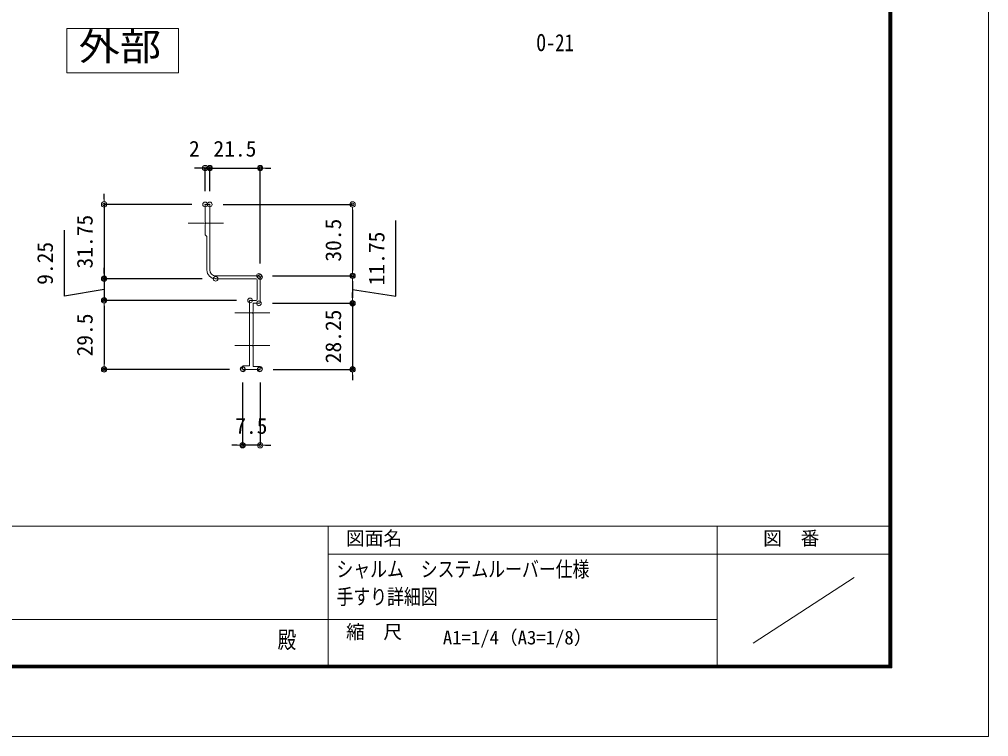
# Model space of a CAD drawing. Units: millimetres, scale not verified. Extents: x -1682 to 1682, y -1188 to 1188.
# Drawn here: x 854 to 1682, y -1188 to -575 of the extents above; entities that cross this region are included whole.
import ezdxf
from ezdxf.enums import TextEntityAlignment as Align

# ---------------------------------------------------------------- set-up
doc = ezdxf.new("R2010")
doc.units = ezdxf.units.MM
doc.header["$LTSCALE"] = 8
doc.header["$PDMODE"] = 32
doc.header["$PDSIZE"] = 4
for name, color, linetype, lineweight in [('0-0_0', 7, 'Continuous', 18), ('0-1_DEFPOINTS', 7, 'Continuous', 18), ('0-5_WAKU', 7, 'Continuous', 18), ('0-C_P4-12', 7, 'Continuous', 18), ('0-E_4アルミ', 6, 'Continuous', 18), ('1-3_101', 7, 'Continuous', 18)]:
    doc.layers.add(name, color=color, linetype=linetype, lineweight=lineweight)
doc.layers.add('0-3_MOJI', color=7, linetype='Continuous')
doc.layers.add('0-A_1手摺寸法', color=7, linetype='Continuous')
doc.styles.add('ＭＳ ゴシック', font='')
doc.styles.get('ＭＳ ゴシック').set_extended_font_data('MS Gothic')

# ---------------------------------------------------------------- blocks, each defined once
blk = doc.blocks.new('A$C297F129C')
at = {"layer": '1-3_101'}
for p, q in [((0, 39.5), (0, 28.75)), ((19, 40), (0.5, 40)), ((1.25, 30), (1.25, 38.25)), ((1.75, 38.75), (19.003, 38.75)), ((4.3, 29.5), (1.75, 29.5)), ((4.5, 1.7), (4.5, 29.3)), ((0.5, 28.25), (2.8, 28.25)), ((0, 1), (0, 0.2)), ((2.8, 1.2), (0.2, 1.2)), ((0.2, 0), (7.3, 0)), ((7.3, 1.5), (4.7, 1.5)), ((7.5, 0.2), (7.5, 1.3))]:
    blk.add_line(p, q, dxfattribs=at)
for points in [[(23.5, 70.5), (21.5, 70.5), (21.5, 42.5)], [(22.753, 42.5), (22.753, 56.753), (23.5, 57.5), (23.5, 61.98), (23.2, 62.5), (23.5, 63.02), (23.5, 70.5)], [(3, 28.05), (3, 24.77), (3.3, 24.25), (3, 23.73), (3, 10.77), (3.3, 10.25), (3, 9.73), (3, 1.4)]]:
    blk.add_lwpolyline(points, dxfattribs=at)
for centre, radius, start, end in [((19, 42.5), 2.5, 270, 0), ((19.003, 42.5), 3.75, 270, 0), ((0.5, 39.5), 0.5, 90, 180), ((1.75, 38.25), 0.5, 90, 180), ((1.75, 30), 0.5, 180, 270), ((4.3, 29.3), 0.2, 0, 90), ((0.5, 28.75), 0.5, 180, 270), ((2.8, 28.05), 0.2, 0, 90), ((0.2, 1), 0.2, 90, 180), ((0.2, 0.2), 0.2, 180, 270), ((2.8, 1.4), 0.2, 270, 0), ((4.7, 1.7), 0.2, 180, 270), ((7.3, 1.3), 0.2, 0, 90), ((7.3, 0.2), 0.2, 270, 0)]:
    blk.add_arc(centre, radius, start, end, dxfattribs=at)
blk = doc.blocks.new('_ORIGIN2')
at = {"layer": '0-0_0'}
blk.add_line((-0.5, 0), (-1, 0), dxfattribs=at)
for radius in [0.5, 0.25]:
    blk.add_circle((0, 0), radius, dxfattribs=at)
blk = doc.blocks.new('D84')
at = {"layer": '0-1_DEFPOINTS'}
for p in [(1058.216, -2476.609), (971.93, -2540.109), (1067.21, -2540.109)]:
    blk.add_point(p, dxfattribs=at)
at = {"layer": '0-A_1手摺寸法'}
for p, q in [((971.93, -2472.009), (971.93, -2467.409)), ((1046.716, -2476.609), (971.93, -2476.609)), ((971.93, -2476.609), (971.93, -2540.109)), ((1055.71, -2540.109), (971.93, -2540.109)), ((971.93, -2544.709), (971.93, -2549.309))]:
    blk.add_line(p, q, dxfattribs=at)
at = {"layer": '0-A_1手摺寸法', "xscale": 4.6, "yscale": 4.6}
for p, rotation in [((971.93, -2476.609), 270), ((971.93, -2540.109), 90)]:
    blk.add_blockref('_ORIGIN2', p, dxfattribs=dict(at, rotation=rotation))
at = {"layer": '0-A_1手摺寸法', "style": 'ＭＳ ゴシック'}
blk.add_text('31.75', height=13.49, rotation=90, dxfattribs=at).set_placement((966.18, -2531.359), align=Align.BOTTOM_LEFT)
blk = doc.blocks.new('D85')
at = {"layer": '0-1_DEFPOINTS'}
for p in [(1067.21, -2540.109), (971.93, -2558.609), (1096.616, -2558.609)]:
    blk.add_point(p, dxfattribs=at)
at = {"layer": '0-A_1手摺寸法'}
for p, q in [((971.93, -2535.509), (971.93, -2530.909)), ((1055.71, -2540.109), (971.93, -2540.109)), ((971.93, -2540.109), (971.93, -2558.609)), ((971.93, -2540.109), (971.93, -2558.609)), ((1085.116, -2558.609), (971.93, -2558.609)), ((971.93, -2563.209), (971.93, -2567.809))]:
    blk.add_line(p, q, dxfattribs=at)
blk.add_lwpolyline([(971.93, -2549.359), (937.991, -2555.059), (937.991, -2498.698)], dxfattribs=at)
at = {"layer": '0-A_1手摺寸法', "xscale": 4.6, "yscale": 4.6}
for p, rotation in [((971.93, -2540.109), 270), ((971.93, -2558.609), 90)]:
    blk.add_blockref('_ORIGIN2', p, dxfattribs=dict(at, rotation=rotation))
at = {"layer": '0-A_1手摺寸法', "style": 'ＭＳ ゴシック'}
blk.add_text('9.25', height=13.49, rotation=90, dxfattribs=at).set_placement((932.241, -2545.278), align=Align.BOTTOM_LEFT)
blk = doc.blocks.new('D86')
at = {"layer": '0-1_DEFPOINTS'}
for p in [(1096.616, -2558.609), (971.93, -2617.609), (1090.616, -2617.609)]:
    blk.add_point(p, dxfattribs=at)
at = {"layer": '0-A_1手摺寸法'}
for p, q in [((1085.116, -2558.609), (971.93, -2558.609)), ((971.93, -2563.209), (971.93, -2613.009)), ((1079.116, -2617.609), (971.93, -2617.609))]:
    blk.add_line(p, q, dxfattribs=at)
at = {"layer": '0-A_1手摺寸法', "xscale": 4.6, "yscale": 4.6}
for p, rotation in [((971.93, -2558.609), 90), ((971.93, -2617.609), 270)]:
    blk.add_blockref('_ORIGIN2', p, dxfattribs=dict(at, rotation=rotation))
at = {"layer": '0-A_1手摺寸法', "style": 'ＭＳ ゴシック'}
blk.add_text('29.5', height=13.49, rotation=90, dxfattribs=at).set_placement((966.18, -2606.509), align=Align.BOTTOM_LEFT)
blk = doc.blocks.new('D87')
at = {"layer": '0-1_DEFPOINTS'}
for p in [(1090.216, -2617.209), (1105.216, -2617.209), (1090.216, -2682.442)]:
    blk.add_point(p, dxfattribs=at)
at = {"layer": '0-A_1手摺寸法'}
for p, q in [((1090.216, -2628.709), (1090.216, -2682.442)), ((1105.216, -2628.709), (1105.216, -2682.442)), ((1085.616, -2682.442), (1081.016, -2682.442)), ((1105.216, -2682.442), (1090.216, -2682.442)), ((1109.816, -2682.442), (1114.416, -2682.442))]:
    blk.add_line(p, q, dxfattribs=at)
at = {"layer": '0-A_1手摺寸法', "xscale": 4.6, "yscale": 4.6}
blk.add_blockref('_ORIGIN2', (1090.216, -2682.442), dxfattribs=at)
at = {"layer": '0-A_1手摺寸法', "xscale": 4.6, "yscale": 4.6, "rotation": 180}
blk.add_blockref('_ORIGIN2', (1105.216, -2682.442), dxfattribs=at)
at = {"layer": '0-A_1手摺寸法', "style": 'ＭＳ ゴシック'}
blk.add_text('7.5', height=13.49, dxfattribs=at).set_placement((1083.916, -2676.692), align=Align.BOTTOM_LEFT)
blk = doc.blocks.new('D88')
at = {"layer": '0-1_DEFPOINTS'}
for p in [(1062.216, -2445.51), (1058.216, -2476.609), (1062.216, -2476.609)]:
    blk.add_point(p, dxfattribs=at)
at = {"layer": '0-A_1手摺寸法'}
for p, q in [((1053.616, -2445.51), (1049.016, -2445.51)), ((1058.216, -2465.109), (1058.216, -2445.51)), ((1058.216, -2445.51), (1062.216, -2445.51)), ((1062.216, -2465.109), (1062.216, -2445.51)), ((1066.816, -2445.51), (1071.416, -2445.51))]:
    blk.add_line(p, q, dxfattribs=at)
at = {"layer": '0-A_1手摺寸法', "xscale": 4.6, "yscale": 4.6}
blk.add_blockref('_ORIGIN2', (1058.216, -2445.51), dxfattribs=at)
at = {"layer": '0-A_1手摺寸法', "xscale": 4.6, "yscale": 4.6, "rotation": 180}
blk.add_blockref('_ORIGIN2', (1062.216, -2445.51), dxfattribs=at)
at = {"layer": '0-A_1手摺寸法', "style": 'ＭＳ ゴシック'}
blk.add_text('2', height=13.49, dxfattribs=at).set_placement((1044.416, -2439.76), align=Align.BOTTOM_LEFT)
blk = doc.blocks.new('D89')
at = {"layer": '0-1_DEFPOINTS'}
for p in [(1105.216, -2445.51), (1062.216, -2476.609), (1105.216, -2538.609)]:
    blk.add_point(p, dxfattribs=at)
at = {"layer": '0-A_1手摺寸法'}
for p, q in [((1057.616, -2445.51), (1053.016, -2445.51)), ((1062.216, -2465.109), (1062.216, -2445.51)), ((1062.216, -2445.51), (1105.216, -2445.51)), ((1105.216, -2527.109), (1105.216, -2445.51)), ((1109.816, -2445.51), (1114.416, -2445.51))]:
    blk.add_line(p, q, dxfattribs=at)
at = {"layer": '0-A_1手摺寸法', "xscale": 4.6, "yscale": 4.6}
blk.add_blockref('_ORIGIN2', (1062.216, -2445.51), dxfattribs=at)
at = {"layer": '0-A_1手摺寸法', "xscale": 4.6, "yscale": 4.6, "rotation": 180}
blk.add_blockref('_ORIGIN2', (1105.216, -2445.51), dxfattribs=at)
at = {"layer": '0-A_1手摺寸法', "style": 'ＭＳ ゴシック'}
blk.add_text('21.5', height=13.49, dxfattribs=at).set_placement((1065.316, -2439.76), align=Align.BOTTOM_LEFT)
blk = doc.blocks.new('D90')
at = {"layer": '0-1_DEFPOINTS'}
for p in [(1062.216, -2476.609), (1104.216, -2537.609), (1184.174, -2537.609)]:
    blk.add_point(p, dxfattribs=at)
at = {"layer": '0-A_1手摺寸法'}
for p, q in [((1073.716, -2476.609), (1184.174, -2476.609)), ((1184.174, -2481.209), (1184.174, -2533.009)), ((1115.716, -2537.609), (1184.174, -2537.609))]:
    blk.add_line(p, q, dxfattribs=at)
at = {"layer": '0-A_1手摺寸法', "xscale": 4.6, "yscale": 4.6}
for p, rotation in [((1184.174, -2476.609), 90), ((1184.174, -2537.609), 270)]:
    blk.add_blockref('_ORIGIN2', p, dxfattribs=dict(at, rotation=rotation))
at = {"layer": '0-A_1手摺寸法', "style": 'ＭＳ ゴシック'}
blk.add_text('30.5', height=13.49, rotation=90, dxfattribs=at).set_placement((1178.424, -2525.509), align=Align.BOTTOM_LEFT)
blk = doc.blocks.new('D91')
at = {"layer": '0-1_DEFPOINTS'}
for p in [(1104.216, -2537.609), (1104.216, -2561.109), (1184.174, -2561.109)]:
    blk.add_point(p, dxfattribs=at)
at = {"layer": '0-A_1手摺寸法'}
for p, q in [((1115.716, -2537.609), (1184.174, -2537.609)), ((1184.174, -2542.209), (1184.174, -2556.509)), ((1115.716, -2561.109), (1184.174, -2561.109))]:
    blk.add_line(p, q, dxfattribs=at)
blk.add_lwpolyline([(1184.174, -2549.359), (1221.216, -2555.109), (1221.216, -2490.336)], dxfattribs=at)
at = {"layer": '0-A_1手摺寸法', "xscale": 4.6, "yscale": 4.6}
for p, rotation in [((1184.174, -2537.609), 90), ((1184.174, -2561.109), 270)]:
    blk.add_blockref('_ORIGIN2', p, dxfattribs=dict(at, rotation=rotation))
at = {"layer": '0-A_1手摺寸法', "style": 'ＭＳ ゴシック'}
blk.add_text('11.75', height=13.49, rotation=90, dxfattribs=at).set_placement((1215.466, -2545.723), align=Align.BOTTOM_LEFT)
blk = doc.blocks.new('D92')
at = {"layer": '0-1_DEFPOINTS'}
for p in [(1104.216, -2561.109), (1104.816, -2617.609), (1184.174, -2617.609)]:
    blk.add_point(p, dxfattribs=at)
at = {"layer": '0-A_1手摺寸法'}
for p, q in [((1184.174, -2556.509), (1184.174, -2551.909)), ((1115.716, -2561.109), (1184.174, -2561.109)), ((1184.174, -2561.109), (1184.174, -2617.609)), ((1116.316, -2617.609), (1184.174, -2617.609)), ((1184.174, -2622.209), (1184.174, -2626.809))]:
    blk.add_line(p, q, dxfattribs=at)
at = {"layer": '0-A_1手摺寸法', "xscale": 4.6, "yscale": 4.6}
for p, rotation in [((1184.174, -2561.109), 270), ((1184.174, -2617.609), 90)]:
    blk.add_blockref('_ORIGIN2', p, dxfattribs=dict(at, rotation=rotation))
at = {"layer": '0-A_1手摺寸法', "style": 'ＭＳ ゴシック'}
blk.add_text('28.25', height=13.49, rotation=90, dxfattribs=at).set_placement((1178.424, -2612.359), align=Align.BOTTOM_LEFT)

msp = doc.modelspace()

# ---------------------------------------------------------------- linework, layer by layer
at = {"layer": '0-1_DEFPOINTS', "color": 5}
msp.add_line((1682, -1188), (1682, 1188), dxfattribs=at)
msp.add_lwpolyline([(-1682, 1188), (-1682, -1188), (1682, -1188)], dxfattribs=at)
at = {"layer": '0-5_WAKU'}
for p, q in [((1596.8, -1126.8), (1596.8, 1130.8)), ((1597.4, -1127.4), (1597.4, 1131.4)), ((1598, -1128), (1598, 1132)), ((1598.6, -1128.6), (1598.6, 1132.6)), ((1599.2, -1129.2), (1599.2, 1133.2)), ((-1602, -1008), (1598, -1008)), ((1118, -1008), (1118, -1128)), ((1450, -1008), (1450, -1128)), ((1118, -1032), (1598, -1032)), ((1480.833, -1108), (1567.167, -1052)), ((442, -1088), (1450, -1088)), ((-1603.2, -1129.2), (1599.2, -1129.2)), ((-1602.6, -1128.6), (1598.6, -1128.6)), ((-1602, -1128), (1598, -1128)), ((-1601.4, -1127.4), (1597.4, -1127.4)), ((-1600.8, -1126.8), (1596.8, -1126.8))]:
    msp.add_line(p, q, dxfattribs=at)
at = {"layer": '0-C_P4-12'}
msp.add_line((894.697, -582.622), (894.697, -620.632), dxfattribs=at)
msp.add_lwpolyline([(894.697, -620.632), (990.022, -620.632), (990.022, -582.622), (894.697, -582.622)], dxfattribs=at)
at = {"layer": '0-E_4アルミ'}
for p, q in [((998.371, -749.147), (1028.371, -749.147)), ((1038.171, -825.647), (1068.171, -825.647)), ((1038.171, -853.647), (1068.171, -853.647))]:
    msp.add_line(p, q, dxfattribs=at)

# ---------------------------------------------------------------- block references
at = {"layer": '0-A_1手摺寸法'}
for name in ['D88', 'D89', 'D84', 'D90', 'D91', 'D85', 'D92', 'D86', 'D87']:
    msp.add_blockref(name, (-45.445, 1743.461), dxfattribs=at)
at = {"layer": '0-A_1手摺寸法', "xscale": -2, "yscale": 2}
msp.add_blockref('A$C297F129C', (1059.771, -874.147), dxfattribs=at)

# ---------------------------------------------------------------- texts
at = {"layer": '0-0_0', "style": 'ＭＳ ゴシック', "width": 0.8}
for s, height, p in [('O-21', 14.66, (1295.825, -606.557)), ('シャルム\u3000システムルーバー仕様', 13.2, (1124.945, -1055.418)), ('手すり詳細図', 13.2, (1124.945, -1078.993)), ('\u3000\u3000殿', 14.66, (1042.665, -1116.921))]:
    msp.add_text(s, height=height, dxfattribs=at).set_placement(p, align=Align.BOTTOM_LEFT)
at = {"layer": '0-0_0', "style": 'ＭＳ ゴシック'}
msp.add_text('A1=1/4（A3=1/8）', height=11.73, dxfattribs=at).set_placement((1215.845, -1112.711), align=Align.BOTTOM_LEFT)
at = {"layer": '0-3_MOJI', "style": 'ＭＳ ゴシック'}
for s, p in [('図面名', (1133.108, -1027.794)), ('図  番', (1489.423, -1027.794)), ('縮  尺', (1133.108, -1107.794))]:
    msp.add_text(s, height=11.73, dxfattribs=at).set_placement(p, align=Align.BOTTOM_LEFT)
at = {"layer": '0-C_P4-12', "style": 'ＭＳ ゴシック', "width": 1.1}
msp.add_text('外部', height=23.46, dxfattribs=at).set_placement((904.756, -616.999), align=Align.BOTTOM_LEFT)

doc.saveas('drawing.dxf')
